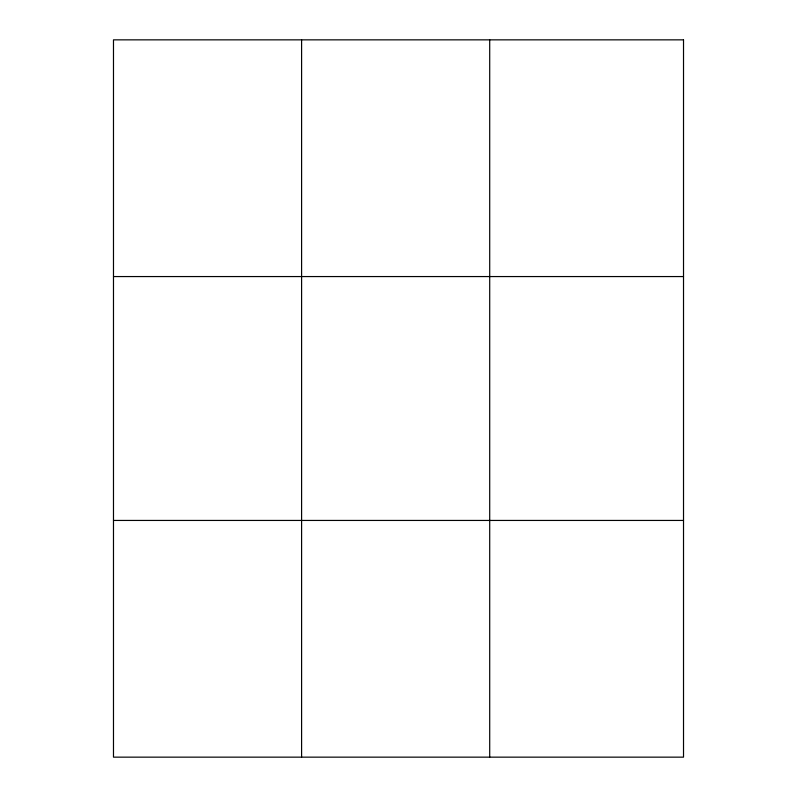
<?xml version="1.0" encoding="UTF-8"?>
<svg xmlns="http://www.w3.org/2000/svg" width="797" height="797" viewBox="0 0 797 797"><rect width="100%" height="100%" fill="white"/><g stroke="black" fill="none" stroke-linecap="round" stroke-linejoin="round"><path stroke-width="1.2" d="M301.595 757.15L301.595 39.85M489.707 757.15L489.707 39.85M113.483 276.559L683.517 276.559M113.483 520.441L683.517 520.441M683.517 39.85L683.517 757.15L113.483 757.15L113.483 39.85L683.517 39.85"/></g></svg>
